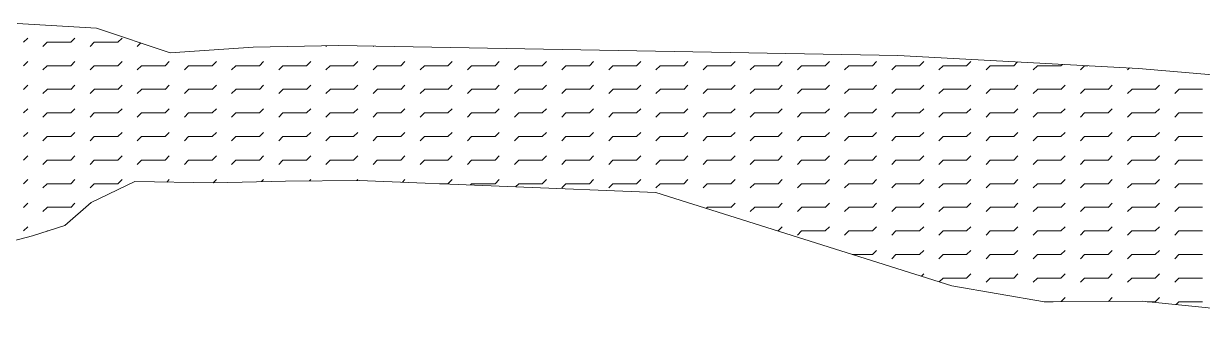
# Model space of a CAD drawing. Header units: millimetres. Extents: x 234136 to 237571, y 2625383 to 2628766.
# Drawn here: x 237107.7 to 237171.2, y 2628538.2 to 2628554.3 of the extents above; entities that cross this region are included whole.
import ezdxf

# ---------------------------------------------------------------- set-up
doc = ezdxf.new("R2010")
doc.units = ezdxf.units.MM
doc.layers.add('Pond', color=140, linetype='Continuous', lineweight=13)

msp = doc.modelspace()

# ---------------------------------------------------------------- linework, layer by layer
at = {"layer": 'Pond'}
for p, q in [((237107.388, 2628554.287), (237111.652, 2628554.042)), ((237111.652, 2628554.042), (237115.63, 2628552.719)), ((237107.73, 2628553.286), (237107.955, 2628553.511)), ((237110.27, 2628553.286), (237110.495, 2628553.511)), ((237112.81, 2628553.286), (237113.035, 2628553.511)), ((237108.776, 2628553.062), (237109, 2628553.286)), ((237109, 2628553.29), (237110.27, 2628553.29)), ((237111.316, 2628553.062), (237111.54, 2628553.286)), ((237111.54, 2628553.29), (237112.81, 2628553.29)), ((237113.856, 2628553.062), (237114.041, 2628553.247)), ((237115.63, 2628552.719), (237120.09, 2628553.013)), ((237120.09, 2628553.013), (237124.697, 2628553.111)), ((237124.016, 2628553.062), (237124.052, 2628553.098)), ((237124.697, 2628553.111), (237154.832, 2628552.563)), ((237126.556, 2628553.062), (237126.571, 2628553.077)), ((237107.73, 2628552.016), (237107.955, 2628552.241)), ((237110.27, 2628552.016), (237110.495, 2628552.241)), ((237112.81, 2628552.016), (237113.035, 2628552.241)), ((237115.35, 2628552.016), (237115.575, 2628552.241)), ((237117.89, 2628552.016), (237118.115, 2628552.241)), ((237120.43, 2628552.016), (237120.655, 2628552.241)), ((237122.97, 2628552.016), (237123.195, 2628552.241)), ((237125.51, 2628552.016), (237125.735, 2628552.241)), ((237128.05, 2628552.016), (237128.275, 2628552.241)), ((237130.59, 2628552.016), (237130.815, 2628552.241)), ((237133.13, 2628552.016), (237133.355, 2628552.241)), ((237135.67, 2628552.016), (237135.895, 2628552.241)), ((237138.21, 2628552.016), (237138.435, 2628552.241)), ((237140.75, 2628552.016), (237140.975, 2628552.241)), ((237143.29, 2628552.016), (237143.515, 2628552.241)), ((237145.83, 2628552.016), (237146.055, 2628552.241)), ((237148.37, 2628552.016), (237148.595, 2628552.241)), ((237150.91, 2628552.016), (237151.135, 2628552.241)), ((237153.45, 2628552.016), (237153.675, 2628552.241)), ((237154.832, 2628552.563), (237167.795, 2628551.875)), ((237155.99, 2628552.016), (237156.215, 2628552.241)), ((237158.53, 2628552.016), (237158.755, 2628552.241)), ((237161.07, 2628552.016), (237161.275, 2628552.221)), ((237163.61, 2628552.016), (237163.687, 2628552.093)), ((237108.776, 2628551.792), (237109, 2628552.016)), ((237109, 2628552.02), (237110.27, 2628552.02)), ((237111.316, 2628551.792), (237111.54, 2628552.016)), ((237111.54, 2628552.02), (237112.81, 2628552.02)), ((237113.856, 2628551.792), (237114.08, 2628552.016)), ((237114.08, 2628552.02), (237115.35, 2628552.02)), ((237116.396, 2628551.792), (237116.62, 2628552.016)), ((237116.62, 2628552.02), (237117.89, 2628552.02)), ((237118.936, 2628551.792), (237119.16, 2628552.016)), ((237119.16, 2628552.02), (237120.43, 2628552.02)), ((237121.476, 2628551.792), (237121.7, 2628552.016)), ((237121.7, 2628552.02), (237122.97, 2628552.02)), ((237124.016, 2628551.792), (237124.24, 2628552.016)), ((237124.24, 2628552.02), (237125.51, 2628552.02)), ((237126.556, 2628551.792), (237126.78, 2628552.016)), ((237126.78, 2628552.02), (237128.05, 2628552.02)), ((237129.096, 2628551.792), (237129.32, 2628552.016)), ((237129.32, 2628552.02), (237130.59, 2628552.02)), ((237131.636, 2628551.792), (237131.86, 2628552.016)), ((237131.86, 2628552.02), (237133.13, 2628552.02)), ((237134.176, 2628551.792), (237134.4, 2628552.016)), ((237134.4, 2628552.02), (237135.67, 2628552.02)), ((237136.716, 2628551.792), (237136.94, 2628552.016)), ((237136.94, 2628552.02), (237138.21, 2628552.02)), ((237139.256, 2628551.792), (237139.48, 2628552.016)), ((237139.48, 2628552.02), (237140.75, 2628552.02)), ((237141.796, 2628551.792), (237142.02, 2628552.016)), ((237142.02, 2628552.02), (237143.29, 2628552.02)), ((237144.336, 2628551.792), (237144.56, 2628552.016)), ((237144.56, 2628552.02), (237145.83, 2628552.02)), ((237146.876, 2628551.792), (237147.1, 2628552.016)), ((237147.1, 2628552.02), (237148.37, 2628552.02)), ((237149.416, 2628551.792), (237149.64, 2628552.016)), ((237149.64, 2628552.02), (237150.91, 2628552.02)), ((237151.956, 2628551.792), (237152.18, 2628552.016)), ((237152.18, 2628552.02), (237153.45, 2628552.02)), ((237154.496, 2628551.792), (237154.72, 2628552.016)), ((237154.72, 2628552.02), (237155.99, 2628552.02)), ((237157.036, 2628551.792), (237157.26, 2628552.016)), ((237157.26, 2628552.02), (237158.53, 2628552.02)), ((237159.576, 2628551.792), (237159.8, 2628552.016)), ((237159.8, 2628552.02), (237161.07, 2628552.02)), ((237162.116, 2628551.792), (237162.34, 2628552.016)), ((237162.34, 2628552.02), (237163.61, 2628552.02)), ((237164.656, 2628551.792), (237164.88, 2628552.016)), ((237164.88, 2628552.02), (237165.065, 2628552.02)), ((237167.196, 2628551.792), (237167.305, 2628551.901)), ((237167.795, 2628551.875), (237180.959, 2628550.716)), ((237107.73, 2628550.746), (237107.955, 2628550.971)), ((237110.27, 2628550.746), (237110.495, 2628550.971)), ((237112.81, 2628550.746), (237113.035, 2628550.971)), ((237115.35, 2628550.746), (237115.575, 2628550.971)), ((237117.89, 2628550.746), (237118.115, 2628550.971)), ((237120.43, 2628550.746), (237120.655, 2628550.971)), ((237122.97, 2628550.746), (237123.195, 2628550.971)), ((237125.51, 2628550.746), (237125.735, 2628550.971)), ((237128.05, 2628550.746), (237128.275, 2628550.971)), ((237130.59, 2628550.746), (237130.815, 2628550.971)), ((237133.13, 2628550.746), (237133.355, 2628550.971)), ((237135.67, 2628550.746), (237135.895, 2628550.971)), ((237138.21, 2628550.746), (237138.435, 2628550.971)), ((237140.75, 2628550.746), (237140.975, 2628550.971)), ((237143.29, 2628550.746), (237143.515, 2628550.971)), ((237145.83, 2628550.746), (237146.055, 2628550.971)), ((237148.37, 2628550.746), (237148.595, 2628550.971)), ((237150.91, 2628550.746), (237151.135, 2628550.971)), ((237153.45, 2628550.746), (237153.675, 2628550.971)), ((237155.99, 2628550.746), (237156.215, 2628550.971)), ((237158.53, 2628550.746), (237158.755, 2628550.971)), ((237161.07, 2628550.746), (237161.295, 2628550.971)), ((237163.61, 2628550.746), (237163.835, 2628550.971)), ((237166.15, 2628550.746), (237166.375, 2628550.971)), ((237168.69, 2628550.746), (237168.915, 2628550.971)), ((237108.776, 2628550.522), (237109, 2628550.746)), ((237109, 2628550.75), (237110.27, 2628550.75)), ((237111.316, 2628550.522), (237111.54, 2628550.746)), ((237111.54, 2628550.75), (237112.81, 2628550.75)), ((237113.856, 2628550.522), (237114.08, 2628550.746)), ((237114.08, 2628550.75), (237115.35, 2628550.75)), ((237116.396, 2628550.522), (237116.62, 2628550.746)), ((237116.62, 2628550.75), (237117.89, 2628550.75)), ((237118.936, 2628550.522), (237119.16, 2628550.746)), ((237119.16, 2628550.75), (237120.43, 2628550.75)), ((237121.476, 2628550.522), (237121.7, 2628550.746)), ((237121.7, 2628550.75), (237122.97, 2628550.75)), ((237124.016, 2628550.522), (237124.24, 2628550.746)), ((237124.24, 2628550.75), (237125.51, 2628550.75)), ((237126.556, 2628550.522), (237126.78, 2628550.746)), ((237126.78, 2628550.75), (237128.05, 2628550.75)), ((237129.096, 2628550.522), (237129.32, 2628550.746)), ((237129.32, 2628550.75), (237130.59, 2628550.75)), ((237131.636, 2628550.522), (237131.86, 2628550.746)), ((237131.86, 2628550.75), (237133.13, 2628550.75)), ((237134.176, 2628550.522), (237134.4, 2628550.746)), ((237134.4, 2628550.75), (237135.67, 2628550.75)), ((237136.716, 2628550.522), (237136.94, 2628550.746)), ((237136.94, 2628550.75), (237138.21, 2628550.75)), ((237139.256, 2628550.522), (237139.48, 2628550.746)), ((237139.48, 2628550.75), (237140.75, 2628550.75)), ((237141.796, 2628550.522), (237142.02, 2628550.746)), ((237142.02, 2628550.75), (237143.29, 2628550.75)), ((237144.336, 2628550.522), (237144.56, 2628550.746)), ((237144.56, 2628550.75), (237145.83, 2628550.75)), ((237146.876, 2628550.522), (237147.1, 2628550.746)), ((237147.1, 2628550.75), (237148.37, 2628550.75)), ((237149.416, 2628550.522), (237149.64, 2628550.746)), ((237149.64, 2628550.75), (237150.91, 2628550.75)), ((237151.956, 2628550.522), (237152.18, 2628550.746)), ((237152.18, 2628550.75), (237153.45, 2628550.75)), ((237154.496, 2628550.522), (237154.72, 2628550.746)), ((237154.72, 2628550.75), (237155.99, 2628550.75)), ((237157.036, 2628550.522), (237157.26, 2628550.746)), ((237157.26, 2628550.75), (237158.53, 2628550.75)), ((237159.576, 2628550.522), (237159.8, 2628550.746)), ((237159.8, 2628550.75), (237161.07, 2628550.75)), ((237162.116, 2628550.522), (237162.34, 2628550.746)), ((237162.34, 2628550.75), (237163.61, 2628550.75)), ((237164.656, 2628550.522), (237164.88, 2628550.746)), ((237164.88, 2628550.75), (237166.15, 2628550.75)), ((237167.196, 2628550.522), (237167.42, 2628550.746)), ((237167.42, 2628550.75), (237168.69, 2628550.75)), ((237169.736, 2628550.522), (237169.96, 2628550.746)), ((237169.96, 2628550.75), (237171.23, 2628550.75)), ((237107.73, 2628549.476), (237107.955, 2628549.701)), ((237110.27, 2628549.476), (237110.495, 2628549.701)), ((237112.81, 2628549.476), (237113.035, 2628549.701)), ((237115.35, 2628549.476), (237115.575, 2628549.701)), ((237117.89, 2628549.476), (237118.115, 2628549.701)), ((237120.43, 2628549.476), (237120.655, 2628549.701)), ((237122.97, 2628549.476), (237123.195, 2628549.701)), ((237125.51, 2628549.476), (237125.735, 2628549.701)), ((237128.05, 2628549.476), (237128.275, 2628549.701)), ((237130.59, 2628549.476), (237130.815, 2628549.701)), ((237133.13, 2628549.476), (237133.355, 2628549.701)), ((237135.67, 2628549.476), (237135.895, 2628549.701)), ((237138.21, 2628549.476), (237138.435, 2628549.701)), ((237140.75, 2628549.476), (237140.975, 2628549.701)), ((237143.29, 2628549.476), (237143.515, 2628549.701)), ((237145.83, 2628549.476), (237146.055, 2628549.701)), ((237148.37, 2628549.476), (237148.595, 2628549.701)), ((237150.91, 2628549.476), (237151.135, 2628549.701)), ((237153.45, 2628549.476), (237153.675, 2628549.701)), ((237155.99, 2628549.476), (237156.215, 2628549.701)), ((237158.53, 2628549.476), (237158.755, 2628549.701)), ((237161.07, 2628549.476), (237161.295, 2628549.701)), ((237163.61, 2628549.476), (237163.835, 2628549.701)), ((237166.15, 2628549.476), (237166.375, 2628549.701)), ((237168.69, 2628549.476), (237168.915, 2628549.701)), ((237108.776, 2628549.252), (237109, 2628549.476)), ((237109, 2628549.48), (237110.27, 2628549.48)), ((237111.316, 2628549.252), (237111.54, 2628549.476)), ((237111.54, 2628549.48), (237112.81, 2628549.48)), ((237113.856, 2628549.252), (237114.08, 2628549.476)), ((237114.08, 2628549.48), (237115.35, 2628549.48)), ((237116.396, 2628549.252), (237116.62, 2628549.476)), ((237116.62, 2628549.48), (237117.89, 2628549.48)), ((237118.936, 2628549.252), (237119.16, 2628549.476)), ((237119.16, 2628549.48), (237120.43, 2628549.48)), ((237121.476, 2628549.252), (237121.7, 2628549.476)), ((237121.7, 2628549.48), (237122.97, 2628549.48)), ((237124.016, 2628549.252), (237124.24, 2628549.476)), ((237124.24, 2628549.48), (237125.51, 2628549.48)), ((237126.556, 2628549.252), (237126.78, 2628549.476)), ((237126.78, 2628549.48), (237128.05, 2628549.48)), ((237129.096, 2628549.252), (237129.32, 2628549.476)), ((237129.32, 2628549.48), (237130.59, 2628549.48)), ((237131.636, 2628549.252), (237131.86, 2628549.476)), ((237131.86, 2628549.48), (237133.13, 2628549.48)), ((237134.176, 2628549.252), (237134.4, 2628549.476)), ((237134.4, 2628549.48), (237135.67, 2628549.48)), ((237136.716, 2628549.252), (237136.94, 2628549.476)), ((237136.94, 2628549.48), (237138.21, 2628549.48)), ((237139.256, 2628549.252), (237139.48, 2628549.476)), ((237139.48, 2628549.48), (237140.75, 2628549.48)), ((237141.796, 2628549.252), (237142.02, 2628549.476)), ((237142.02, 2628549.48), (237143.29, 2628549.48)), ((237144.336, 2628549.252), (237144.56, 2628549.476)), ((237144.56, 2628549.48), (237145.83, 2628549.48)), ((237146.876, 2628549.252), (237147.1, 2628549.476)), ((237147.1, 2628549.48), (237148.37, 2628549.48)), ((237149.416, 2628549.252), (237149.64, 2628549.476)), ((237149.64, 2628549.48), (237150.91, 2628549.48)), ((237151.956, 2628549.252), (237152.18, 2628549.476)), ((237152.18, 2628549.48), (237153.45, 2628549.48)), ((237154.496, 2628549.252), (237154.72, 2628549.476)), ((237154.72, 2628549.48), (237155.99, 2628549.48)), ((237157.036, 2628549.252), (237157.26, 2628549.476)), ((237157.26, 2628549.48), (237158.53, 2628549.48)), ((237159.576, 2628549.252), (237159.8, 2628549.476)), ((237159.8, 2628549.48), (237161.07, 2628549.48)), ((237162.116, 2628549.252), (237162.34, 2628549.476)), ((237162.34, 2628549.48), (237163.61, 2628549.48)), ((237164.656, 2628549.252), (237164.88, 2628549.476)), ((237164.88, 2628549.48), (237166.15, 2628549.48)), ((237167.196, 2628549.252), (237167.42, 2628549.476)), ((237167.42, 2628549.48), (237168.69, 2628549.48)), ((237169.736, 2628549.252), (237169.96, 2628549.476)), ((237169.96, 2628549.48), (237171.23, 2628549.48)), ((237107.73, 2628548.206), (237107.955, 2628548.431)), ((237110.27, 2628548.206), (237110.495, 2628548.431)), ((237112.81, 2628548.206), (237113.035, 2628548.431)), ((237115.35, 2628548.206), (237115.575, 2628548.431)), ((237117.89, 2628548.206), (237118.115, 2628548.431)), ((237120.43, 2628548.206), (237120.655, 2628548.431)), ((237122.97, 2628548.206), (237123.195, 2628548.431)), ((237125.51, 2628548.206), (237125.735, 2628548.431)), ((237128.05, 2628548.206), (237128.275, 2628548.431)), ((237130.59, 2628548.206), (237130.815, 2628548.431)), ((237133.13, 2628548.206), (237133.355, 2628548.431)), ((237135.67, 2628548.206), (237135.895, 2628548.431)), ((237138.21, 2628548.206), (237138.435, 2628548.431)), ((237140.75, 2628548.206), (237140.975, 2628548.431)), ((237143.29, 2628548.206), (237143.515, 2628548.431)), ((237145.83, 2628548.206), (237146.055, 2628548.431)), ((237148.37, 2628548.206), (237148.595, 2628548.431)), ((237150.91, 2628548.206), (237151.135, 2628548.431)), ((237153.45, 2628548.206), (237153.675, 2628548.431)), ((237155.99, 2628548.206), (237156.215, 2628548.431)), ((237158.53, 2628548.206), (237158.755, 2628548.431)), ((237161.07, 2628548.206), (237161.295, 2628548.431)), ((237163.61, 2628548.206), (237163.835, 2628548.431)), ((237166.15, 2628548.206), (237166.375, 2628548.431)), ((237168.69, 2628548.206), (237168.915, 2628548.431)), ((237108.776, 2628547.982), (237109, 2628548.206)), ((237109, 2628548.21), (237110.27, 2628548.21)), ((237111.316, 2628547.982), (237111.54, 2628548.206)), ((237111.54, 2628548.21), (237112.81, 2628548.21)), ((237113.856, 2628547.982), (237114.08, 2628548.206)), ((237114.08, 2628548.21), (237115.35, 2628548.21)), ((237116.396, 2628547.982), (237116.62, 2628548.206)), ((237116.62, 2628548.21), (237117.89, 2628548.21)), ((237118.936, 2628547.982), (237119.16, 2628548.206)), ((237119.16, 2628548.21), (237120.43, 2628548.21)), ((237121.476, 2628547.982), (237121.7, 2628548.206)), ((237121.7, 2628548.21), (237122.97, 2628548.21)), ((237124.016, 2628547.982), (237124.24, 2628548.206)), ((237124.24, 2628548.21), (237125.51, 2628548.21)), ((237126.556, 2628547.982), (237126.78, 2628548.206)), ((237126.78, 2628548.21), (237128.05, 2628548.21)), ((237129.096, 2628547.982), (237129.32, 2628548.206)), ((237129.32, 2628548.21), (237130.59, 2628548.21)), ((237131.636, 2628547.982), (237131.86, 2628548.206)), ((237131.86, 2628548.21), (237133.13, 2628548.21)), ((237134.176, 2628547.982), (237134.4, 2628548.206)), ((237134.4, 2628548.21), (237135.67, 2628548.21)), ((237136.716, 2628547.982), (237136.94, 2628548.206)), ((237136.94, 2628548.21), (237138.21, 2628548.21)), ((237139.256, 2628547.982), (237139.48, 2628548.206)), ((237139.48, 2628548.21), (237140.75, 2628548.21)), ((237141.796, 2628547.982), (237142.02, 2628548.206)), ((237142.02, 2628548.21), (237143.29, 2628548.21)), ((237144.336, 2628547.982), (237144.56, 2628548.206)), ((237144.56, 2628548.21), (237145.83, 2628548.21)), ((237146.876, 2628547.982), (237147.1, 2628548.206)), ((237147.1, 2628548.21), (237148.37, 2628548.21)), ((237149.416, 2628547.982), (237149.64, 2628548.206)), ((237149.64, 2628548.21), (237150.91, 2628548.21)), ((237151.956, 2628547.982), (237152.18, 2628548.206)), ((237152.18, 2628548.21), (237153.45, 2628548.21)), ((237154.496, 2628547.982), (237154.72, 2628548.206)), ((237154.72, 2628548.21), (237155.99, 2628548.21)), ((237157.036, 2628547.982), (237157.26, 2628548.206)), ((237157.26, 2628548.21), (237158.53, 2628548.21)), ((237159.576, 2628547.982), (237159.8, 2628548.206)), ((237159.8, 2628548.21), (237161.07, 2628548.21)), ((237162.116, 2628547.982), (237162.34, 2628548.206)), ((237162.34, 2628548.21), (237163.61, 2628548.21)), ((237164.656, 2628547.982), (237164.88, 2628548.206)), ((237164.88, 2628548.21), (237166.15, 2628548.21)), ((237167.196, 2628547.982), (237167.42, 2628548.206)), ((237167.42, 2628548.21), (237168.69, 2628548.21)), ((237169.736, 2628547.982), (237169.96, 2628548.206)), ((237169.96, 2628548.21), (237171.23, 2628548.21)), ((237107.73, 2628546.936), (237107.955, 2628547.161)), ((237110.27, 2628546.936), (237110.495, 2628547.161)), ((237112.81, 2628546.936), (237113.035, 2628547.161)), ((237115.35, 2628546.936), (237115.575, 2628547.161)), ((237117.89, 2628546.936), (237118.115, 2628547.161)), ((237120.43, 2628546.936), (237120.655, 2628547.161)), ((237122.97, 2628546.936), (237123.195, 2628547.161)), ((237125.51, 2628546.936), (237125.735, 2628547.161)), ((237128.05, 2628546.936), (237128.275, 2628547.161)), ((237130.59, 2628546.936), (237130.815, 2628547.161)), ((237133.13, 2628546.936), (237133.355, 2628547.161)), ((237135.67, 2628546.936), (237135.895, 2628547.161)), ((237138.21, 2628546.936), (237138.435, 2628547.161)), ((237140.75, 2628546.936), (237140.975, 2628547.161)), ((237143.29, 2628546.936), (237143.515, 2628547.161)), ((237145.83, 2628546.936), (237146.055, 2628547.161)), ((237148.37, 2628546.936), (237148.595, 2628547.161)), ((237150.91, 2628546.936), (237151.135, 2628547.161)), ((237153.45, 2628546.936), (237153.675, 2628547.161)), ((237155.99, 2628546.936), (237156.215, 2628547.161)), ((237158.53, 2628546.936), (237158.755, 2628547.161)), ((237161.07, 2628546.936), (237161.295, 2628547.161)), ((237163.61, 2628546.936), (237163.835, 2628547.161)), ((237166.15, 2628546.936), (237166.375, 2628547.161)), ((237168.69, 2628546.936), (237168.915, 2628547.161)), ((237108.776, 2628546.712), (237109, 2628546.936)), ((237109, 2628546.94), (237110.27, 2628546.94)), ((237111.316, 2628546.712), (237111.54, 2628546.936)), ((237111.54, 2628546.94), (237112.81, 2628546.94)), ((237113.856, 2628546.712), (237114.08, 2628546.936)), ((237114.08, 2628546.94), (237115.35, 2628546.94)), ((237116.396, 2628546.712), (237116.62, 2628546.936)), ((237116.62, 2628546.94), (237117.89, 2628546.94)), ((237118.936, 2628546.712), (237119.16, 2628546.936)), ((237119.16, 2628546.94), (237120.43, 2628546.94)), ((237121.476, 2628546.712), (237121.7, 2628546.936)), ((237121.7, 2628546.94), (237122.97, 2628546.94)), ((237124.016, 2628546.712), (237124.24, 2628546.936)), ((237124.24, 2628546.94), (237125.51, 2628546.94)), ((237126.556, 2628546.712), (237126.78, 2628546.936)), ((237126.78, 2628546.94), (237128.05, 2628546.94)), ((237129.096, 2628546.712), (237129.32, 2628546.936)), ((237129.32, 2628546.94), (237130.59, 2628546.94)), ((237131.636, 2628546.712), (237131.86, 2628546.936)), ((237131.86, 2628546.94), (237133.13, 2628546.94)), ((237134.176, 2628546.712), (237134.4, 2628546.936)), ((237134.4, 2628546.94), (237135.67, 2628546.94)), ((237136.716, 2628546.712), (237136.94, 2628546.936)), ((237136.94, 2628546.94), (237138.21, 2628546.94)), ((237139.256, 2628546.712), (237139.48, 2628546.936)), ((237139.48, 2628546.94), (237140.75, 2628546.94)), ((237141.796, 2628546.712), (237142.02, 2628546.936)), ((237142.02, 2628546.94), (237143.29, 2628546.94)), ((237144.336, 2628546.712), (237144.56, 2628546.936)), ((237144.56, 2628546.94), (237145.83, 2628546.94)), ((237146.876, 2628546.712), (237147.1, 2628546.936)), ((237147.1, 2628546.94), (237148.37, 2628546.94)), ((237149.416, 2628546.712), (237149.64, 2628546.936)), ((237149.64, 2628546.94), (237150.91, 2628546.94)), ((237151.956, 2628546.712), (237152.18, 2628546.936)), ((237152.18, 2628546.94), (237153.45, 2628546.94)), ((237154.496, 2628546.712), (237154.72, 2628546.936)), ((237154.72, 2628546.94), (237155.99, 2628546.94)), ((237157.036, 2628546.712), (237157.26, 2628546.936)), ((237157.26, 2628546.94), (237158.53, 2628546.94)), ((237159.576, 2628546.712), (237159.8, 2628546.936)), ((237159.8, 2628546.94), (237161.07, 2628546.94)), ((237162.116, 2628546.712), (237162.34, 2628546.936)), ((237162.34, 2628546.94), (237163.61, 2628546.94)), ((237164.656, 2628546.712), (237164.88, 2628546.936)), ((237164.88, 2628546.94), (237166.15, 2628546.94)), ((237167.196, 2628546.712), (237167.42, 2628546.936)), ((237167.42, 2628546.94), (237168.69, 2628546.94)), ((237169.736, 2628546.712), (237169.96, 2628546.936)), ((237169.96, 2628546.94), (237171.23, 2628546.94)), ((237107.73, 2628545.666), (237107.955, 2628545.891)), ((237110.27, 2628545.666), (237110.495, 2628545.891)), ((237113.725, 2628545.781), (237111.371, 2628544.667)), ((237112.81, 2628545.666), (237113.035, 2628545.891)), ((237117.943, 2628545.722), (237113.725, 2628545.781)), ((237115.441, 2628545.757), (237115.575, 2628545.891)), ((237121.845, 2628545.815), (237117.943, 2628545.722)), ((237117.946, 2628545.722), (237118.115, 2628545.891)), ((237120.548, 2628545.784), (237120.655, 2628545.891)), ((237125.809, 2628545.846), (237121.845, 2628545.815)), ((237123.129, 2628545.825), (237123.195, 2628545.891)), ((237125.689, 2628545.845), (237125.735, 2628545.891)), ((237141.796, 2628545.196), (237125.809, 2628545.846)), ((237128.135, 2628545.751), (237128.275, 2628545.891)), ((237130.59, 2628545.666), (237130.815, 2628545.891)), ((237133.13, 2628545.666), (237133.355, 2628545.891)), ((237135.67, 2628545.666), (237135.895, 2628545.891)), ((237138.21, 2628545.666), (237138.435, 2628545.891)), ((237140.75, 2628545.666), (237140.975, 2628545.891)), ((237143.29, 2628545.666), (237143.515, 2628545.891)), ((237145.83, 2628545.666), (237146.055, 2628545.891)), ((237148.37, 2628545.666), (237148.595, 2628545.891)), ((237150.91, 2628545.666), (237151.135, 2628545.891)), ((237153.45, 2628545.666), (237153.675, 2628545.891)), ((237155.99, 2628545.666), (237156.215, 2628545.891)), ((237158.53, 2628545.666), (237158.755, 2628545.891)), ((237161.07, 2628545.666), (237161.295, 2628545.891)), ((237163.61, 2628545.666), (237163.835, 2628545.891)), ((237166.15, 2628545.666), (237166.375, 2628545.891)), ((237168.69, 2628545.666), (237168.915, 2628545.891)), ((237108.776, 2628545.442), (237109, 2628545.666)), ((237109, 2628545.67), (237110.27, 2628545.67)), ((237111.316, 2628545.442), (237111.54, 2628545.666)), ((237111.54, 2628545.67), (237112.81, 2628545.67)), ((237130.132, 2628545.67), (237130.59, 2628545.67)), ((237131.796, 2628545.602), (237131.86, 2628545.666)), ((237131.86, 2628545.67), (237133.13, 2628545.67)), ((237134.237, 2628545.503), (237134.4, 2628545.666)), ((237134.4, 2628545.67), (237135.67, 2628545.67)), ((237136.716, 2628545.442), (237136.94, 2628545.666)), ((237136.94, 2628545.67), (237138.21, 2628545.67)), ((237139.256, 2628545.442), (237139.48, 2628545.666)), ((237139.48, 2628545.67), (237140.75, 2628545.67)), ((237141.796, 2628545.442), (237142.02, 2628545.666)), ((237157.725, 2628540.17), (237141.796, 2628545.196)), ((237142.02, 2628545.67), (237143.29, 2628545.67)), ((237144.336, 2628545.442), (237144.56, 2628545.666)), ((237144.56, 2628545.67), (237145.83, 2628545.67)), ((237146.876, 2628545.442), (237147.1, 2628545.666)), ((237147.1, 2628545.67), (237148.37, 2628545.67)), ((237149.416, 2628545.442), (237149.64, 2628545.666)), ((237149.64, 2628545.67), (237150.91, 2628545.67)), ((237151.956, 2628545.442), (237152.18, 2628545.666)), ((237152.18, 2628545.67), (237153.45, 2628545.67)), ((237154.496, 2628545.442), (237154.72, 2628545.666)), ((237154.72, 2628545.67), (237155.99, 2628545.67)), ((237157.036, 2628545.442), (237157.26, 2628545.666)), ((237157.26, 2628545.67), (237158.53, 2628545.67)), ((237159.576, 2628545.442), (237159.8, 2628545.666)), ((237159.8, 2628545.67), (237161.07, 2628545.67)), ((237162.116, 2628545.442), (237162.34, 2628545.666)), ((237162.34, 2628545.67), (237163.61, 2628545.67)), ((237164.656, 2628545.442), (237164.88, 2628545.666)), ((237164.88, 2628545.67), (237166.15, 2628545.67)), ((237167.196, 2628545.442), (237167.42, 2628545.666)), ((237167.42, 2628545.67), (237168.69, 2628545.67)), ((237169.736, 2628545.442), (237169.96, 2628545.666)), ((237169.96, 2628545.67), (237171.23, 2628545.67)), ((237107.73, 2628544.396), (237107.955, 2628544.621)), ((237111.371, 2628544.667), (237109.946, 2628543.429)), ((237110.27, 2628544.396), (237110.495, 2628544.621)), ((237145.83, 2628544.396), (237146.055, 2628544.621)), ((237148.37, 2628544.396), (237148.595, 2628544.621)), ((237150.91, 2628544.396), (237151.135, 2628544.621)), ((237153.45, 2628544.396), (237153.675, 2628544.621)), ((237155.99, 2628544.396), (237156.215, 2628544.621)), ((237158.53, 2628544.396), (237158.755, 2628544.621)), ((237161.07, 2628544.396), (237161.295, 2628544.621)), ((237163.61, 2628544.396), (237163.835, 2628544.621)), ((237166.15, 2628544.396), (237166.375, 2628544.621)), ((237168.69, 2628544.396), (237168.915, 2628544.621)), ((237108.776, 2628544.172), (237109, 2628544.396)), ((237109, 2628544.4), (237110.27, 2628544.4)), ((237144.505, 2628544.341), (237144.56, 2628544.396)), ((237144.56, 2628544.4), (237145.83, 2628544.4)), ((237146.876, 2628544.172), (237147.1, 2628544.396)), ((237147.1, 2628544.4), (237148.37, 2628544.4)), ((237149.416, 2628544.172), (237149.64, 2628544.396)), ((237149.64, 2628544.4), (237150.91, 2628544.4)), ((237151.956, 2628544.172), (237152.18, 2628544.396)), ((237152.18, 2628544.4), (237153.45, 2628544.4)), ((237154.496, 2628544.172), (237154.72, 2628544.396)), ((237154.72, 2628544.4), (237155.99, 2628544.4)), ((237157.036, 2628544.172), (237157.26, 2628544.396)), ((237157.26, 2628544.4), (237158.53, 2628544.4)), ((237159.576, 2628544.172), (237159.8, 2628544.396)), ((237159.8, 2628544.4), (237161.07, 2628544.4)), ((237162.116, 2628544.172), (237162.34, 2628544.396)), ((237162.34, 2628544.4), (237163.61, 2628544.4)), ((237164.656, 2628544.172), (237164.88, 2628544.396)), ((237164.88, 2628544.4), (237166.15, 2628544.4)), ((237167.196, 2628544.172), (237167.42, 2628544.396)), ((237167.42, 2628544.4), (237168.69, 2628544.4)), ((237169.736, 2628544.172), (237169.96, 2628544.396)), ((237169.96, 2628544.4), (237171.23, 2628544.4)), ((237107.73, 2628543.126), (237107.955, 2628543.351)), ((237109.946, 2628543.429), (237108.212, 2628542.872)), ((237148.37, 2628543.126), (237148.595, 2628543.351)), ((237150.91, 2628543.126), (237151.135, 2628543.351)), ((237153.45, 2628543.126), (237153.675, 2628543.351)), ((237155.99, 2628543.126), (237156.215, 2628543.351)), ((237158.53, 2628543.126), (237158.755, 2628543.351)), ((237161.07, 2628543.126), (237161.295, 2628543.351)), ((237163.61, 2628543.126), (237163.835, 2628543.351)), ((237166.15, 2628543.126), (237166.375, 2628543.351)), ((237168.69, 2628543.126), (237168.915, 2628543.351)), ((237108.212, 2628542.872), (237106.229, 2628542.345)), ((237108.998, 2628543.124), (237109, 2628543.126)), ((237109, 2628543.13), (237109.016, 2628543.13)), ((237148.344, 2628543.13), (237148.37, 2628543.13)), ((237149.416, 2628542.902), (237149.64, 2628543.126)), ((237149.64, 2628543.13), (237150.91, 2628543.13)), ((237151.956, 2628542.902), (237152.18, 2628543.126)), ((237152.18, 2628543.13), (237153.45, 2628543.13)), ((237154.496, 2628542.902), (237154.72, 2628543.126)), ((237154.72, 2628543.13), (237155.99, 2628543.13)), ((237157.036, 2628542.902), (237157.26, 2628543.126)), ((237157.26, 2628543.13), (237158.53, 2628543.13)), ((237159.576, 2628542.902), (237159.8, 2628543.126)), ((237159.8, 2628543.13), (237161.07, 2628543.13)), ((237162.116, 2628542.902), (237162.34, 2628543.126)), ((237162.34, 2628543.13), (237163.61, 2628543.13)), ((237164.656, 2628542.902), (237164.88, 2628543.126)), ((237164.88, 2628543.13), (237166.15, 2628543.13)), ((237167.196, 2628542.902), (237167.42, 2628543.126)), ((237167.42, 2628543.13), (237168.69, 2628543.13)), ((237169.736, 2628542.902), (237169.96, 2628543.126)), ((237169.96, 2628543.13), (237171.23, 2628543.13)), ((237153.45, 2628541.856), (237153.675, 2628542.081)), ((237155.99, 2628541.856), (237156.215, 2628542.081)), ((237158.53, 2628541.856), (237158.755, 2628542.081)), ((237161.07, 2628541.856), (237161.295, 2628542.081)), ((237163.61, 2628541.856), (237163.835, 2628542.081)), ((237166.15, 2628541.856), (237166.375, 2628542.081)), ((237168.69, 2628541.856), (237168.915, 2628542.081)), ((237152.369, 2628541.86), (237153.45, 2628541.86)), ((237154.496, 2628541.632), (237154.72, 2628541.856)), ((237154.72, 2628541.86), (237155.99, 2628541.86)), ((237157.036, 2628541.632), (237157.26, 2628541.856)), ((237157.26, 2628541.86), (237158.53, 2628541.86)), ((237159.576, 2628541.632), (237159.8, 2628541.856)), ((237159.8, 2628541.86), (237161.07, 2628541.86)), ((237162.116, 2628541.632), (237162.34, 2628541.856)), ((237162.34, 2628541.86), (237163.61, 2628541.86)), ((237164.656, 2628541.632), (237164.88, 2628541.856)), ((237164.88, 2628541.86), (237166.15, 2628541.86)), ((237167.196, 2628541.632), (237167.42, 2628541.856)), ((237167.42, 2628541.86), (237168.69, 2628541.86)), ((237169.736, 2628541.632), (237169.96, 2628541.856)), ((237169.96, 2628541.86), (237171.23, 2628541.86)), ((237156.09, 2628540.686), (237156.215, 2628540.811)), ((237158.53, 2628540.586), (237158.755, 2628540.811)), ((237161.07, 2628540.586), (237161.295, 2628540.811)), ((237163.61, 2628540.586), (237163.835, 2628540.811)), ((237166.15, 2628540.586), (237166.375, 2628540.811)), ((237168.69, 2628540.586), (237168.915, 2628540.811)), ((237157.055, 2628540.381), (237157.26, 2628540.586)), ((237157.26, 2628540.59), (237158.53, 2628540.59)), ((237162.724, 2628539.317), (237157.725, 2628540.17)), ((237159.576, 2628540.362), (237159.8, 2628540.586)), ((237159.8, 2628540.59), (237161.07, 2628540.59)), ((237162.116, 2628540.362), (237162.34, 2628540.586)), ((237162.34, 2628540.59), (237163.61, 2628540.59)), ((237164.656, 2628540.362), (237164.88, 2628540.586)), ((237164.88, 2628540.59), (237166.15, 2628540.59)), ((237167.196, 2628540.362), (237167.42, 2628540.586)), ((237167.42, 2628540.59), (237168.69, 2628540.59)), ((237169.736, 2628540.362), (237169.96, 2628540.586)), ((237169.96, 2628540.59), (237171.23, 2628540.59)), ((237167.987, 2628539.347), (237162.724, 2628539.317)), ((237163.616, 2628539.322), (237163.835, 2628539.541)), ((237166.171, 2628539.337), (237166.375, 2628539.541)), ((237179.879, 2628538.152), (237167.987, 2628539.347)), ((237168.69, 2628539.316), (237168.915, 2628539.541)), ((237162.708, 2628539.32), (237163.186, 2628539.32)), ((237168.258, 2628539.32), (237168.69, 2628539.32)), ((237169.808, 2628539.164), (237169.96, 2628539.316)), ((237169.96, 2628539.32), (237171.23, 2628539.32))]:
    msp.add_line(p, q, dxfattribs=at)

doc.saveas('drawing.dxf')
